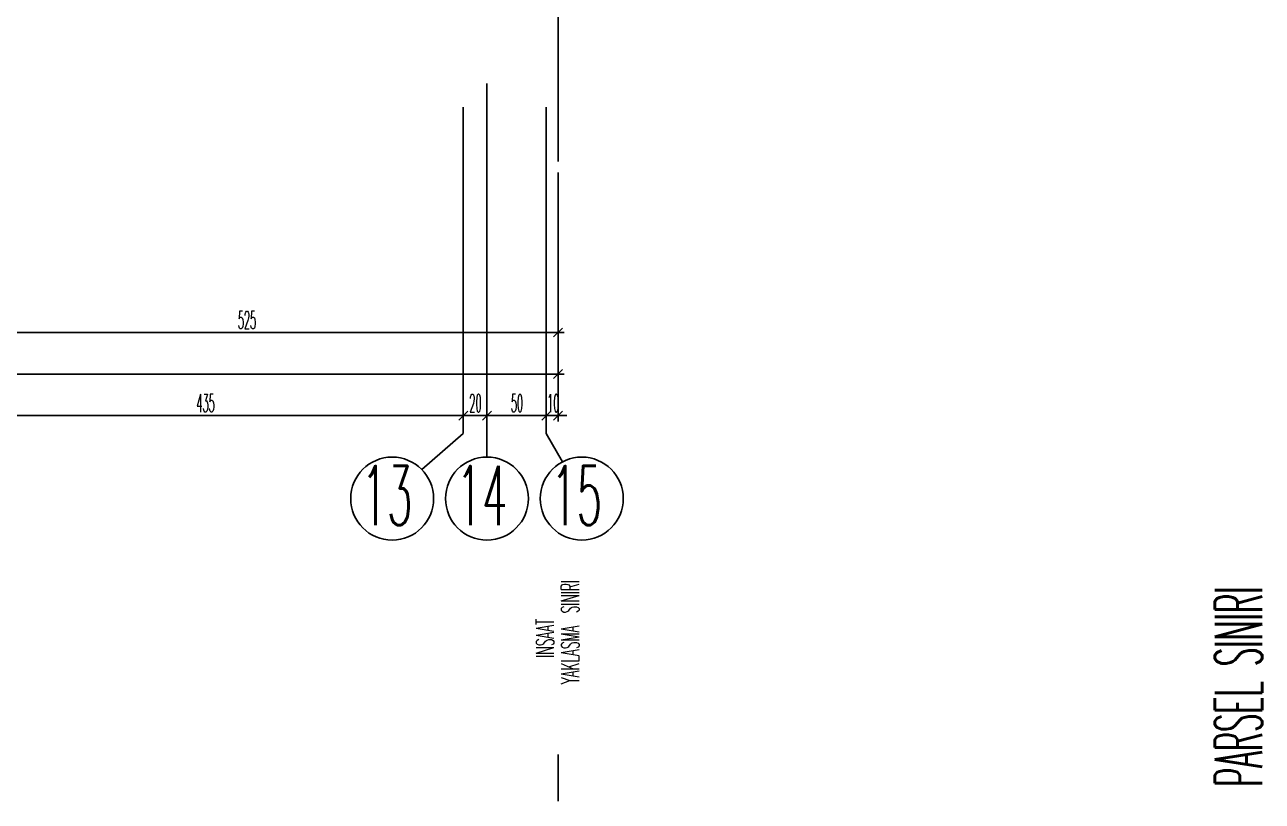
# Model space of a CAD drawing. Extents: x 78 to 306, y -397 to 18.
# Drawn here: x 271.4371 to 271.646, y -396.8976 to -396.7667 of the extents above; entities that cross this region are included whole.
import ezdxf

# ---------------------------------------------------------------- set-up
doc = ezdxf.new("R2010")
doc.units = 0
doc.header["$LTSCALE"] = 0.5
doc.header["$MEASUREMENT"] = 0
doc.linetypes.add('DASHDOT2', pattern=[0.5, 0.25, -0.125, 0, -0.125])
doc.linetypes.add('DASHED', pattern=[0.75, 0.5, -0.25])
doc.layers.get('0').update_dxf_attribs({"linetype": 'CONTINUOUS'})
for name, color, linetype in [('AKS', 5, 'DASHDOT2'), ('INS.YAKL.', 30, 'CONTINUOUS'), ('KOLON', 4, 'CONTINUOUS'), ('OLCU', 31, 'CONTINUOUS'), ('TEFRIS', 11, 'CONTINUOUS')]:
    doc.layers.add(name, color=color, linetype=linetype)
doc.styles.add('OLCU', font='romans.shx', dxfattribs={"width": 0.6, "height": 0.125})
doc.styles.add('OLCUIC', font='ROMANS.SHX', dxfattribs={"width": 0.4, "height": 0.15})

msp = doc.modelspace()

# ---------------------------------------------------------------- linework, layer by layer
at = {"color": 0, "linetype": 'ByBlock'}
for p, q in [((271.52639, -396.81931), (271.52789, -396.81781)), ((271.52639, -396.82631), (271.52789, -396.82481)), ((271.51039, -396.83331), (271.51189, -396.83181)), ((271.51189, -396.83181), (271.51039, -396.83331)), ((271.51439, -396.83331), (271.51589, -396.83181)), ((271.51589, -396.83181), (271.51439, -396.83331)), ((271.52439, -396.83331), (271.52589, -396.83181)), ((271.52439, -396.83331), (271.52589, -396.83181)), ((271.52789, -396.83181), (271.52639, -396.83331))]:
    msp.add_line(p, q, dxfattribs=at)
at = {"layer": 'AKS'}
for p, q in [((271.51514, -396.35156), (271.51514, -396.83956)), ((271.51114, -396.35556), (271.51114, -396.83556)), ((271.52514, -396.35556), (271.52514, -396.83556)), ((271.51114, -396.83556), (271.50414, -396.84165)), ((271.52514, -396.83556), (271.52789, -396.84036))]:
    msp.add_line(p, q, dxfattribs=at)
at = {"layer": 'INS.YAKL.', "linetype": 'DASHED', "ltscale": 0.5}
msp.add_line((271.52714, -396.43974), (271.52714, -396.89759), dxfattribs=at)
at = {"layer": 'OLCU', "ltscale": 1.4}
for p, q in [((271.52714, -396.79156), (271.52714, -396.83356)), ((271.33314, -396.81856), (271.52814, -396.81856)), ((271.42214, -396.81856), (271.52714, -396.81856)), ((271.13914, -396.82556), (271.52714, -396.82556)), ((271.33314, -396.82556), (271.52814, -396.82556)), ((271.33314, -396.83256), (271.52814, -396.83256)), ((271.51114, -396.83256), (271.42414, -396.83256)), ((271.51514, -396.83256), (271.51114, -396.83256)), ((271.52514, -396.83256), (271.51514, -396.83256)), ((271.52514, -396.83256), (271.52364, -396.83256)), ((271.52714, -396.83256), (271.52864, -396.83256))]:
    msp.add_line(p, q, dxfattribs=at)
at = {"layer": 'TEFRIS'}
for centre in [(271.49914, -396.84656), (271.51514, -396.84656), (271.53114, -396.84656)]:
    msp.add_circle(centre, 0.007, dxfattribs=at)

# ---------------------------------------------------------------- texts
at = {"layer": 'INS.YAKL.', "linetype": 'DASHED', "ltscale": 0.5, "style": 'OLCU', "width": 0.5}
for s, p in [('YAKLASMA  SINIRI', (271.53067, -396.87784)), ('INSAAT ', (271.52645, -396.87337))]:
    msp.add_text(s, height=0.003, rotation=90, dxfattribs=at).set_placement(p)
at = {"layer": 'KOLON', "style": 'OLCU', "width": 0.5}
for s, p in [('13', (271.49399, -396.85104)), ('14', (271.50999, -396.85104)), ('15', (271.52599, -396.85104))]:
    msp.add_text(s, height=0.01, dxfattribs=at).set_placement(p)
at = {"layer": 'KOLON', "style": 'OLCU', "width": 0.45}
msp.add_text('PARSEL SINIRI', height=0.008, rotation=90, dxfattribs=at).set_placement((271.64598, -396.89518))
at = {"layer": 'OLCU', "style": 'OLCUIC', "width": 0.4}
for s, p in [('525', (271.4731, -396.81796)), ('435', (271.4661, -396.83196)), ('20', (271.51217, -396.83196)), ('50', (271.51917, -396.83196)), ('10', (271.52529, -396.83196))]:
    msp.add_text(s, height=0.003, dxfattribs=at).set_placement(p)

doc.saveas('drawing.dxf')
